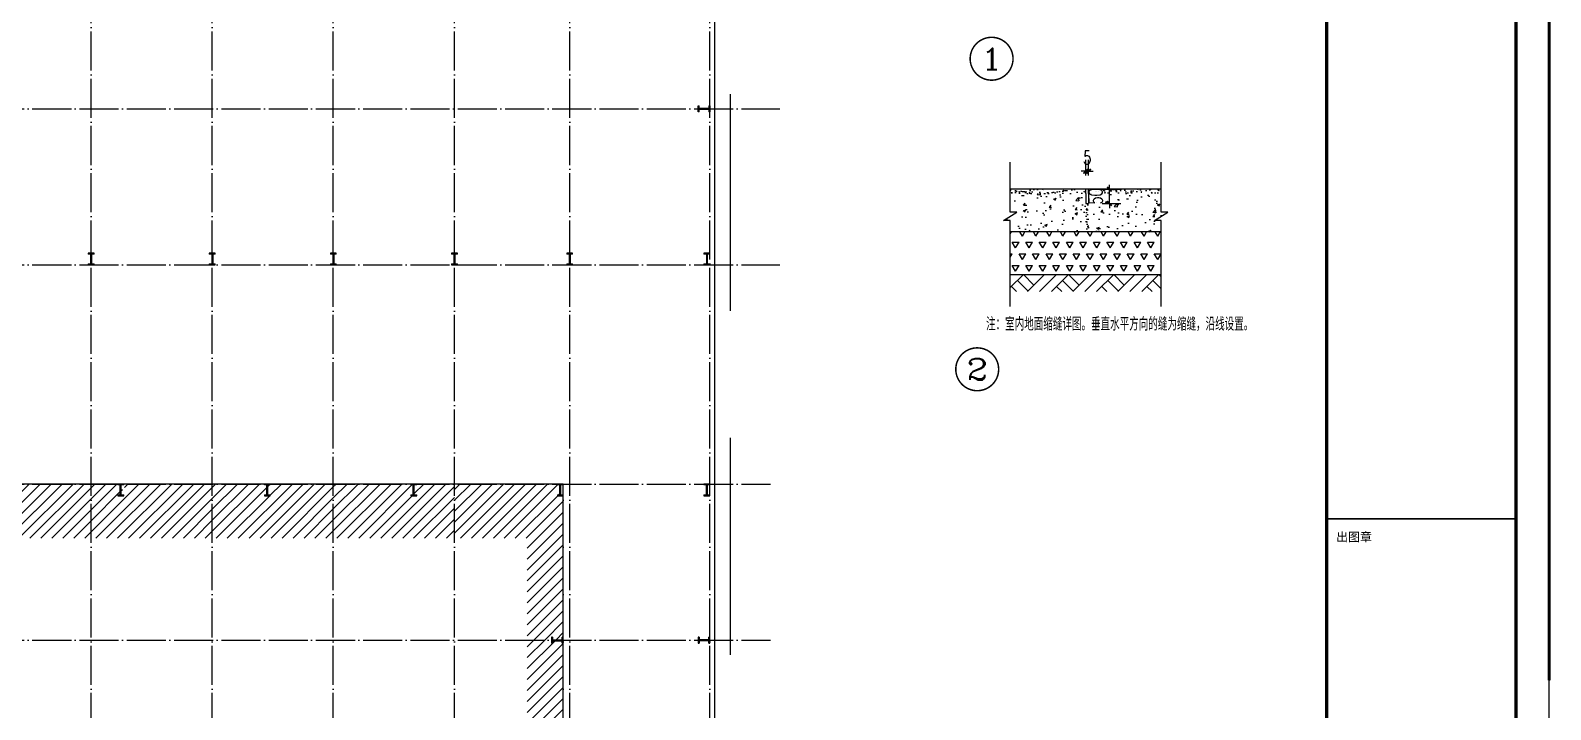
# Model space of a CAD drawing. Extents: x 4150464 to 4450492, y 75142 to 874437.
# Drawn here: x 4372672 to 4450492, y 681826 to 716616 of the extents above; entities that cross this region are included whole.
import ezdxf
from ezdxf.enums import TextEntityAlignment as Align

# ---------------------------------------------------------------- set-up
doc = ezdxf.new("R2010")
doc.units = 0
doc.header["$LTSCALE"] = 1000
doc.header["$MEASUREMENT"] = 0
doc.linetypes.add('DOTE', pattern=[2.42, 2, -0.2, 0.02, -0.2])
for name, color, linetype in [('AXIS', 3, 'Continuous'), ('COLUMN', 7, 'Continuous'), ('DOTE', 8, 'DOTE'), ('PUB_TEXT', 7, 'Continuous'), ('PUB_TITLE', 4, 'Continuous'), ('WALL', 6, 'Continuous'), ('图框', 7, 'Continuous'), ('填充', 8, 'Continuous'), ('线', 144, 'Continuous'), ('钢柱', 7, 'Continuous')]:
    doc.layers.add(name, color=color, linetype=linetype)
doc.styles.add('COMP', font='COMPLEX', dxfattribs={"bigfont": 'hztxt'})
doc.styles.add('DIM_FONT', font='SIMPLEX', dxfattribs={"width": 0.7, "bigfont": 'GBCBIG'})
doc.styles.add('TSSD_REIN', font='Tssdeng.shx', dxfattribs={"width": 0.7, "bigfont": 'tssdchn.shx'})
doc.styles.add('黑体', font='simhei.ttf')
doc.dimstyles.new('DIMN120', dxfattribs={"dimscale": 1.2, "dimtxt": 300, "dimasz": 100, "dimexe": 250, "dimexo": 300, "dimgap": 150, "dimtad": 1, "dimdec": 0, "dimzin": 0, "dimdsep": 46, "dimtxsty": 'DIM_FONT', "dimblk": 'ARCHTICK', "dimcen": 0.09, "dimclrt": 7, "dimazin": 2, "dimtfac": 1, "dimtdec": 0, "dimtix": 1, "dimtmove": 2, "dimatfit": 3, "dimldrblk": 'ARCHTICK', "dimfxl": 1, "dimtolj": 1, "dimtzin": 0, "dimarcsym": 0})
pattern_1 = [(45, (819536, 867522.56), (-280.633004, 280.633004), [])]
pattern_2 = [(45, (814834.15, 847256.3), (-280.633004, 280.633004), [])]

# ---------------------------------------------------------------- blocks, each defined once
blk = doc.blocks.new('A$C23043752')
at = {"layer": 'COLUMN'}
blk.add_hatch(color=256, dxfattribs=at).paths.add_polyline_path([(0, 600), (0, 550), (125, 550), (125, 50), (0, 50), (0, 0), (300, 0), (300, 50), (175, 50), (175, 550), (300, 550), (300, 600)])
for p, q in [((0, 600), (0, 550)), ((300, 600), (0, 600)), ((125, 550), (0, 550)), ((0, 50), (125, 50)), ((0, 50), (0, 0)), ((0, 0), (300, 0)), ((125, 550), (125, 50)), ((175, 550), (175, 50)), ((300, 550), (175, 550)), ((175, 50), (300, 50)), ((300, 550), (300, 600)), ((300, 0), (300, 50))]:
    blk.add_line(p, q, dxfattribs=at)
blk = doc.blocks.new('A$C2E6C69CD')
at = {"layer": 'COLUMN', "xscale": -1, "rotation": 359.9999999999998}
blk.add_blockref('A$C23043752', (300, 0), dxfattribs=at)
blk.add_blockref('A$C23043752', (300, 0), dxfattribs=at)
blk = doc.blocks.new('A$C6F9B7E11')
blk.add_blockref('A$C2E6C69CD', (0, 0))
blk = doc.blocks.new('10')
at = {"layer": 'PUB_TITLE'}
blk.add_lwpolyline([(3429295, -238179), (3631425, -238179), (3631425, -95209), (3429295, -95209)], close=True, dxfattribs=at)
at = {"layer": 'PUB_TITLE', "const_width": 170}
blk.add_lwpolyline([(3433545, -236479), (3629725, -236479), (3629725, -96909), (3433545, -96909)], close=True, dxfattribs=at)
at = {"layer": '图框', "color": 4}
for p, q in [((3631425, -95209), (3631425, -181309)), ((3631425, -95209), (3631425, -155209)), ((3620035, -96909), (3620035, -236479))]:
    blk.add_line(p, q, dxfattribs=at)
for points, const_width in [([(3631425, -95209), (3631425, -181309)], 148), ([(3631425, -95209), (3631425, -155209)], 148), ([(3620035, -96909), (3620035, -236479)], 168)]:
    blk.add_lwpolyline(points, dxfattribs=dict(at, const_width=const_width))
at = {"layer": '图框', "color": 4, "const_width": 168}
blk.add_lwpolyline([(3620035, -96909), (3629725, -96909), (3629725, -236479), (3620035, -236479)], close=True, dxfattribs=at)
at = {"layer": '图框', "color": 0, "const_width": 85}
blk.add_lwpolyline([(3620035, -173035), (3629725, -173035)], dxfattribs=at)
at = {"layer": '图框', "color": 4, "style": '黑体'}
blk.add_text('出图章', height=447, dxfattribs=at).set_placement((3620522, -174191))
blk = doc.blocks.new('_ArchTick')
at = {"color": 0, "linetype": 'ByBlock', "const_width": 0.4}
blk.add_lwpolyline([(-0.5, -0.5), (0.5, 0.5)], dxfattribs=at)
blk = doc.blocks.new('*D36')
at = {"layer": 'AXIS', "color": 0, "lineweight": -2}
for p, q in [((1312413, 938926), (1312906, 938926)), ((1312606, 938926), (1312606, 939046)), ((1312606, 938551), (1312606, 938926)), ((1312413, 938551), (1312906, 938551)), ((1312606, 938551), (1312606, 938431))]:
    blk.add_line(p, q, dxfattribs=at)
at = {"layer": 'Defpoints', "color": 0}
for p in [(1312053, 938926), (1312606, 938926), (1312053, 938551)]:
    blk.add_point(p, dxfattribs=at)
at = {"layer": 'AXIS', "color": 0, "lineweight": -2, "xscale": 120, "yscale": 120, "zscale": 120}
for p, rotation in [((1312606, 938926), 270), ((1312606, 938551), 90)]:
    blk.add_blockref('_ArchTick', p, dxfattribs=dict(at, rotation=rotation))
at = {"layer": 'AXIS', "color": 7, "insert": (1312244, 938739), "char_height": 360, "attachment_point": 5, "rotation": 90, "style": 'DIM_FONT'}
blk.add_mtext('\\A1;50', dxfattribs=at)
blk = doc.blocks.new('*D37')
at = {"layer": 'AXIS', "color": 0, "lineweight": -2}
for p, q in [((1311978, 939286), (1311978, 939701)), ((1312053, 939286), (1312053, 939701)), ((1311978, 939401), (1311858, 939401)), ((1311978, 939401), (1312053, 939401)), ((1312053, 939401), (1312173, 939401))]:
    blk.add_line(p, q, dxfattribs=at)
at = {"layer": 'Defpoints', "color": 0}
for p in [(1312053, 939401), (1311978, 938926), (1312053, 938926)]:
    blk.add_point(p, dxfattribs=at)
at = {"layer": 'AXIS', "color": 0, "lineweight": -2, "xscale": 120, "yscale": 120, "zscale": 120}
blk.add_blockref('_ArchTick', (1311978, 939401), dxfattribs=at)
at = {"layer": 'AXIS', "color": 0, "lineweight": -2, "xscale": 120, "yscale": 120, "zscale": 120, "rotation": 180}
blk.add_blockref('_ArchTick', (1312053, 939401), dxfattribs=at)
at = {"layer": 'AXIS', "color": 7, "insert": (1312016, 939762), "char_height": 360, "attachment_point": 5, "style": 'DIM_FONT'}
blk.add_mtext('\\A1;5', dxfattribs=at)
blk = doc.blocks.new('_INDEX1')
at = {"const_width": 0.035}
blk.add_lwpolyline([(-0.5, 0, 1), (0.5, 0, 1)], format="xyb", close=True, dxfattribs=at)
at = {"style": 'COMP', "width": 2.333333}
blk.add_attdef('1', text='', height=0.5, dxfattribs=at).set_placement((-0.25, -0.25), (0.25, -0.25), align=Align.FIT)
blk = doc.blocks.new('dfghf')
at = {"layer": '填充'}
h = blk.add_hatch(dxfattribs=at)
h.set_pattern_fill('AR-CONC', color=256, scale=1.5, style=0)
h.set_pattern_definition([(50, (1153042.76, 984560.24), (273.277, -23.90863), [28.575, -314.325]), (355, (1153042.76, 984560.24), (-52.86424, 286.58496), [22.86, -251.46]), (100.451, (1153065.54, 984558.25), (220.41375, 262.67503), [24.285, -267.135]), (46.1842, (1153042.76, 984636.44), (406.61856, -63.0635), [42.8625, -471.4875]), (96.6356, (1153076.65, 984631.2), (356.10635, 371.1383), [36.4275, -400.7025]), (351.184, (1153042.76, 984636.44), (356.1069, 371.1377), [34.29, -377.19]), (21, (1153080.86, 984617.4), (227.42232, -153.39828), [28.575, -314.325]), (326, (1153080.86, 984617.4), (92.70304, 276.28195), [22.86, -251.46]), (71.4514, (1153099.82, 984604.6), (320.12474, 122.8843), [24.285, -267.135]), (37.5, (1153042.76, 984560.24), (4.632905, 126.83256), [0, -248.412, 0, -255.27, 0, -252.4125]), (7.5, (1153042.76, 984560.24), (100.22949, 150.27086), [0, -145.542, 0, -242.697, 0, -96.2025]), (327.5, (1152957.8, 984560.24), (203.38589, -8.593116), [0, -95.25, 0, -297.18, 0, -394.335]), (317.5, (1152919.7, 984560.24), (222.19377, 38.13974), [0, -123.825, 0, -197.358, 0, -280.035])])
h.paths.add_polyline_path([(1309985.9, 938926.3), (1309985.9, 938813.8), (1311978.3, 938813.8), (1311978.3, 938926.3)])
h.paths.add_polyline_path([(1313970.8, 938813.8), (1313970.8, 938926.3), (1312053.3, 938926.3), (1312053.3, 938813.8)])
h = blk.add_hatch(dxfattribs=at)
h.set_pattern_fill('AR-CONC', color=256, scale=3.75, style=0)
h.set_pattern_definition([(50, (1491602.6, 1761437.8), (683.1925, -59.77157), [71.4375, -785.8125]), (355, (1491602.6, 1761437.8), (-132.1606, 716.4624), [57.15, -628.65]), (100.451, (1491659.5, 1761432.8), (551.0344, 656.6876), [60.7125, -667.8375]), (46.1842, (1491602.6, 1761628.3), (1016.5464, -157.6587), [107.1562, -1178.7188]), (96.6356, (1491687.3, 1761615.2), (890.2659, 927.8458), [91.0687, -1001.7562]), (351.184, (1491602.6, 1761628.3), (890.2673, 927.8442), [85.725, -942.975]), (21, (1491697.85, 1761580.67), (568.5558, -383.4957), [71.4375, -785.8125]), (326, (1491697.85, 1761580.7), (231.7576, 690.7049), [57.15, -628.65]), (71.4514, (1491745.2, 1761548.7), (800.31184, 307.2107), [60.7125, -667.8375]), (37.5, (1491602.6, 1761437.8), (11.58226, 317.081396), [0, -621.03, 0, -638.175, 0, -631.03125]), (7.5, (1491602.6, 1761437.8), (250.57373, 375.67716), [0, -363.855, 0, -606.7425, 0, -240.50625]), (327.5, (1491390.2, 1761437.8), (508.46473, -21.48279), [0, -238.125, 0, -742.95, 0, -985.8375]), (317.5, (1491294.94, 1761437.8), (555.48443, 95.34934), [0, -309.5625, 0, -493.395, 0, -700.0875])])
h.paths.add_polyline_path([(1312053.3, 938813.8), (1312053.3, 937801.3), (1313970.8, 937801.3), (1313970.8, 938101.7), (1313796.5, 938101.7), (1314146.4, 938319.2), (1313970.8, 938319.2), (1313970.8, 938813.8)])
h.paths.add_polyline_path([(1309985.9, 938813.8), (1309985.9, 938319.2), (1310161.5, 938319.2), (1309811.6, 938101.7), (1309985.9, 938101.7), (1309985.9, 937801.3), (1311978.3, 937801.3), (1311978.3, 938813.8)])
h = blk.add_hatch(dxfattribs=at)
h.set_pattern_fill('AR-CONC', color=256, scale=1.5, style=0)
h.set_pattern_definition([(50, (1146219.48, 984560.24), (273.277, -23.90863), [28.575, -314.325]), (355, (1146219.48, 984560.24), (-52.86424, 286.58496), [22.86, -251.46]), (100.451, (1146242.25, 984558.25), (220.41375, 262.67503), [24.285, -267.135]), (46.1842, (1146219.48, 984636.44), (406.61856, -63.0635), [42.8625, -471.4875]), (96.6356, (1146253.37, 984631.2), (356.10635, 371.1383), [36.4275, -400.7025]), (351.184, (1146219.5, 984636.44), (356.1069, 371.1377), [34.29, -377.19]), (21, (1146257.58, 984617.4), (227.42232, -153.39828), [28.575, -314.325]), (326, (1146257.58, 984617.4), (92.70304, 276.28195), [22.86, -251.46]), (71.4514, (1146276.53, 984604.6), (320.12474, 122.8843), [24.285, -267.135]), (37.5, (1146219.48, 984560.24), (4.632905, 126.83256), [0, -248.412, 0, -255.27, 0, -252.4125]), (7.5, (1146219.48, 984560.24), (100.22949, 150.27086), [0, -145.542, 0, -242.697, 0, -96.2025]), (327.5, (1146134.52, 984560.24), (203.38589, -8.593116), [0, -95.25, 0, -297.18, 0, -394.335]), (317.5, (1146096.42, 984560.24), (222.19377, 38.13974), [0, -123.825, 0, -197.358, 0, -280.035])])
h.paths.add_polyline_path([(1311978.3, 937801.3), (1312053.3, 937801.3), (1312053.3, 938551.3), (1311978.3, 938551.3)])
h = blk.add_hatch(dxfattribs=at)
h.set_pattern_fill('TRIANG', color=256, scale=37.5, style=0)
h.set_pattern_definition([(60, (1491602.6, 1761437.8), (-178.59369, 309.33341), [178.59375, -178.59375]), (120, (1491602.6, 1761437.8), (-357.18744, 4e-05), [178.59375, -178.59375]), (0, (1491513.3, 1761592.46), (178.59375, 309.33337), [178.59375, -178.59375])])
h.paths.add_polyline_path([(1309985.9, 937801.3), (1309985.9, 936676.3), (1312162.3, 936676.3), (1313970.8, 936676.3), (1313970.8, 937801.3)])
at = {"layer": 'AXIS'}
for p, q in [((1309985.9, 938319.2), (1309985.9, 939645.3)), ((1313970.8, 938319.2), (1313970.8, 939645.3)), ((1309811.6, 938101.7), (1310161.5, 938319.2)), ((1309985.9, 938101.7), (1309811.6, 938101.7)), ((1310161.5, 938319.2), (1309985.9, 938319.2)), ((1309985.9, 935829.6), (1309985.9, 938101.7)), ((1313796.5, 938101.7), (1314146.4, 938319.2)), ((1313970.8, 938101.7), (1313796.5, 938101.7)), ((1314146.4, 938319.2), (1313970.8, 938319.2)), ((1313970.8, 935829.6), (1313970.8, 938101.7))]:
    blk.add_line(p, q, dxfattribs=at)
at = {"layer": 'WALL'}
for p, q in [((1313970.8, 938926.3), (1309985.9, 938926.3)), ((1311978.3, 938813.8), (1311978.3, 938551.3)), ((1312053.3, 938813.8), (1312053.3, 938551.3)), ((1313970.8, 937801.3), (1309985.9, 937801.3)), ((1309985.9, 936676.3), (1313970.8, 936676.3))]:
    blk.add_line(p, q, dxfattribs=at)
at = {"layer": '填充'}
for p, q in [((1311978.3, 938813.8), (1311978.3, 938926.3)), ((1312053.3, 938813.8), (1312053.3, 938926.3)), ((1311978.3, 938551.3), (1312053.3, 938551.3)), ((1309985.9, 936331), (1310331.1, 936676.3)), ((1310173.6, 936518.8), (1310454.9, 936237.5)), ((1310331.1, 936676.3), (1310612.4, 936395)), ((1310443.6, 936226.3), (1310893.6, 936676.3)), ((1310758.6, 936226.3), (1311208.6, 936676.3)), ((1311073.6, 936226.3), (1311523.6, 936676.3)), ((1311366.1, 936518.8), (1311647.4, 936237.5)), ((1311523.6, 936676.3), (1311804.9, 936395)), ((1311636.1, 936226.3), (1312086.1, 936676.3)), ((1311951.1, 936226.3), (1312401.1, 936676.3)), ((1312266.1, 936226.3), (1312716.1, 936676.3)), ((1312558.6, 936518.8), (1312839.9, 936237.5)), ((1312716.1, 936676.3), (1312997.4, 936395)), ((1312828.6, 936226.3), (1313278.6, 936676.3)), ((1313143.6, 936226.3), (1313593.6, 936676.3)), ((1313458.6, 936226.3), (1313908.6, 936676.3)), ((1313751.1, 936518.8), (1313970.8, 936299.1)), ((1313908.6, 936676.3), (1313970.8, 936614.1)), ((1310016.1, 936361.3), (1310151.1, 936226.3)), ((1311208.6, 936361.3), (1311343.6, 936226.3)), ((1312401.1, 936361.3), (1312536.1, 936226.3)), ((1313593.6, 936361.3), (1313728.6, 936226.3))]:
    blk.add_line(p, q, dxfattribs=at)
at = {"layer": 'PUB_TEXT', "style": 'TSSD_REIN', "width": 0.6}
blk.add_text('注：室内地面缩缝详图。垂直水平方向的缝为缩缝，沿线设置。', height=350, dxfattribs=at).set_placement((1309346.8, 935191.1))
at = {"layer": 'AXIS'}
for p1, distance, text, picture, middle in [((1311978.3, 938926.3), 474.4, '5', '*D37', (1312015.8, 939762.4)), ((1312053.3, 938551.3), -552.8, '50', '*D36', (1312244.5, 938738.8))]:
    dim = blk.add_aligned_dim(p1=p1, p2=(1312053.3, 938926.3), distance=distance, text=text, dimstyle='DIMN120', dxfattribs=at)
    dim.commit()
    dim.dimension.update_dxf_attribs({"geometry": picture, "text_midpoint": middle})

msp = doc.modelspace()

# ---------------------------------------------------------------- hatches: boundary and pattern name
h = msp.add_hatch()
h.set_pattern_fill('ANSI31', color=252, scale=250, style=0)
h.set_pattern_definition([(45, (0, 0), (-280.633004, 280.633004), [])])
h.paths.add_polyline_path([(4399949, 653231), (4399899, 653231), (4399899, 653356), (4399399, 653356), (4399399, 653231), (4399349, 653231), (4399349, 653381), (4398105, 653381), (4398105, 645381), (4399649, 645381), (4399649, 645431), (4399774, 645431), (4399774, 645931), (4399649, 645931), (4399649, 645981), (4399949, 645981)])
h.paths.add_polyline_path([(4399766, 645619, -1), (4399616, 645619, -1)], flags=16)
h.paths.add_polyline_path([(4277629, 693381), (4272599, 693381), (4272599, 693331), (4272474, 693331), (4272474, 692831), (4272599, 692831), (4272599, 692781), (4272299, 692781), (4272299, 690610), (4277629, 690610)])
h.paths.add_polyline_path([(4272546, 693144, -1), (4272696, 693144, -1)], flags=16)
h.paths.add_polyline_path([(4283079, 693381), (4279949, 693381), (4279949, 693331), (4279824, 693331), (4279824, 692831), (4279949, 692831), (4279949, 692781), (4279649, 692781), (4279649, 692831), (4279774, 692831), (4279774, 693331), (4279649, 693331), (4279649, 693381), (4277629, 693381), (4277629, 690610), (4283079, 690610)])
h.paths.add_polyline_path([(4399949, 661231), (4399899, 661231), (4399899, 661356), (4399399, 661356), (4399399, 661231), (4399349, 661231), (4399349, 661381), (4398105, 661381), (4398105, 653381), (4399349, 653381), (4399349, 653531), (4399399, 653531), (4399399, 653406), (4399899, 653406), (4399899, 653531), (4399949, 653531), (4399949, 655881), (4399949, 658881)])
h.paths.add_polyline_path([(4282853, 692239), (4284546, 692239), (4284546, 692909), (4282853, 692909)], flags=9)
h = msp.add_hatch()
h.set_pattern_fill('ANSI31', color=252, scale=250, angle=360, style=0)
h.set_pattern_definition(pattern_2)
h.paths.add_polyline_path([(4375779, 690610), (4375779, 693381), (4375199, 693381), (4372199, 693381), (4369949, 693381), (4369949, 693331), (4369824, 693331), (4369824, 692831), (4369949, 692831), (4369949, 692781), (4369579, 692781), (4369579, 690610)])
h = msp.add_hatch()
h.set_pattern_fill('ANSI31', color=252, scale=250, angle=360, style=0)
h.set_pattern_definition(pattern_2)
h.paths.add_polyline_path([(4381979, 693381), (4379699, 693381), (4377449, 693381), (4377449, 693331), (4377324, 693331), (4377324, 692831), (4377449, 692831), (4377449, 692781), (4377149, 692781), (4377149, 692831), (4377274, 692831), (4377274, 693331), (4377149, 693331), (4377149, 693381), (4375779, 693381), (4375779, 690610), (4381979, 690610)])
h.paths.add_polyline_path([(4377372, 693144, -1), (4377522, 693144, -1)], flags=16)
h = msp.add_hatch()
h.set_pattern_fill('ANSI31', color=252, scale=250, angle=360, style=0)
h.set_pattern_definition(pattern_2)
h.paths.add_polyline_path([(4381979, 690610), (4388179, 690610), (4388179, 693381), (4387199, 693381), (4384949, 693381), (4384949, 693331), (4384824, 693331), (4384824, 692831), (4384949, 692831), (4384949, 692781), (4384649, 692781), (4384649, 692831), (4384774, 692831), (4384774, 693331), (4384649, 693331), (4384649, 693381), (4382699, 693381), (4381979, 693381)])
h = msp.add_hatch()
h.set_pattern_fill('ANSI31', color=252, scale=250, angle=360, style=0)
h.set_pattern_definition(pattern_2)
h.paths.add_polyline_path([(4388179, 690610), (4394379, 690610), (4394379, 693381), (4392449, 693381), (4392449, 693331), (4392324, 693331), (4392324, 692831), (4392449, 692831), (4392449, 692781), (4392149, 692781), (4392149, 692831), (4392274, 692831), (4392274, 693331), (4392149, 693331), (4392149, 693381), (4390199, 693381), (4388179, 693381)])
h = msp.add_hatch()
h.set_pattern_fill('ANSI31', color=252, scale=250, angle=360, style=0)
h.set_pattern_definition(pattern_1)
h.paths.add_polyline_path([(4399949, 692781), (4399649, 692781), (4399649, 692831), (4399774, 692831), (4399774, 693331), (4399649, 693331), (4399649, 693381), (4397699, 693381), (4394699, 693381), (4394379, 693381), (4394379, 690610), (4398105, 690610), (4398105, 685381), (4399349, 685381), (4399349, 685531), (4399399, 685531), (4399399, 685406), (4399899, 685406), (4399899, 685531), (4399949, 685531), (4399949, 687881), (4399949, 690881)])
h = msp.add_hatch()
h.set_pattern_fill('ANSI31', color=252, scale=250, angle=360, style=0)
h.set_pattern_definition(pattern_1)
h.paths.add_polyline_path([(4399949, 674881), (4399949, 677231), (4399899, 677231), (4399899, 677356), (4399399, 677356), (4399399, 677231), (4399349, 677231), (4399349, 677381), (4398105, 677381), (4398105, 669381), (4399774, 669381), (4399774, 669631), (4399649, 669631), (4399649, 669681), (4399949, 669681), (4399949, 671881)])
h.paths.add_polyline_path([(4399949, 669081), (4399649, 669081), (4399649, 669131), (4399774, 669131), (4399774, 669381), (4398105, 669381), (4398105, 667527), (4398630, 667336), (4397580, 667151), (4398105, 666965), (4398105, 661381), (4399349, 661381), (4399349, 661531), (4399399, 661531), (4399399, 661406), (4399899, 661406), (4399899, 661531), (4399949, 661531), (4399949, 663881), (4399949, 666881)])
h.paths.add_polyline_path([(4399949, 685231), (4399899, 685231), (4399899, 685356), (4399399, 685356), (4399399, 685231), (4399349, 685231), (4399349, 685381), (4398105, 685381), (4398105, 677381), (4399349, 677381), (4399349, 677531), (4399399, 677531), (4399399, 677406), (4399899, 677406), (4399899, 677531), (4399949, 677531), (4399949, 678881)])

# ---------------------------------------------------------------- linework, layer by layer
at = {"color": 0}
for p, q in [((4408489, 713351), (4408489, 702250)), ((4408489, 695750), (4408489, 684631))]:
    msp.add_line(p, q, dxfattribs=at)
msp.add_lwpolyline([(4272059, 752841), (4407689, 752841), (4407689, 645141), (4399949, 645141), (4399949, 693381), (4272059, 693381), (4272059, 752841)], dxfattribs=at)
at = {"layer": 'DOTE'}
for p, q in [((4375779, 644381), (4375779, 755101)), ((4381979, 644381), (4381979, 755101)), ((4388179, 644381), (4388179, 755101)), ((4394379, 644381), (4394379, 755101)), ((4400279, 644381), (4400279, 755101)), ((4407449, 644381), (4407449, 755101)), ((4268709, 712601), (4411039, 712601)), ((4268709, 704601), (4411039, 704601))]:
    msp.add_line(p, q, dxfattribs=at)
at = {"layer": 'DOTE', "linetype": 'DOTE'}
for p, q in [((4268709, 693381), (4410559, 693381)), ((4399949, 644381), (4399949, 693381)), ((4268709, 685381), (4410559, 685381))]:
    msp.add_line(p, q, dxfattribs=at)

# ---------------------------------------------------------------- block references
at = {"color": 0}
msp.add_blockref('10', (818992, 864631), dxfattribs=at)
msp.add_blockref('10', (818992, 864631), dxfattribs=at)
at = {"layer": 'PUB_TEXT', "xscale": 2194.698245453648, "yscale": 2194.698245453648, "zscale": 2194.698245454808}
msp.add_blockref('_INDEX1', (4421876, 715164), dxfattribs=at).add_auto_attribs({'1': '1'})
at = {"layer": 'PUB_TEXT'}
ref = msp.add_blockref('_INDEX1', (4421140, 699258), dxfattribs=dict(at, xscale=2194.698245453648, yscale=2194.698245453648, zscale=2194.698245454808))
ref.add_attrib('1', '2', dxfattribs={"layer": '0', "height": 1097, "style": 'COMP', "width": 1.5}).set_placement((4420592, 698709), (4421689, 698709), align=Align.FIT)
at = {"layer": '线', "xscale": 1.938815996050835, "yscale": 1.938815999776125, "zscale": 1.938816000941024}
msp.add_blockref('dfghf', (1883010, -1111927), dxfattribs=at)
at = {"layer": '钢柱', "ltscale": 1000, "rotation": 90}
msp.add_blockref('A$C6F9B7E11', (4407449, 712451), dxfattribs=at)
at = {"layer": '钢柱', "ltscale": 1000, "xscale": -1}
for p in [(4375929, 704601), (4382129, 704601), (4388329, 704601), (4394529, 704601), (4400429, 704601), (4407449, 704601), (4407449, 692781)]:
    msp.add_blockref('A$C6F9B7E11', p, dxfattribs=at)
for p, rotation in [((4377149, 693381), 180), ((4384649, 693381), 180), ((4392149, 693381), 180), ((4399649, 693381), 180), ((4407149, 693381), 180), ((4399949, 685531), 90), ((4406849, 685231), 270)]:
    msp.add_blockref('A$C6F9B7E11', p, dxfattribs=dict(at, rotation=rotation))

doc.saveas('drawing.dxf')
